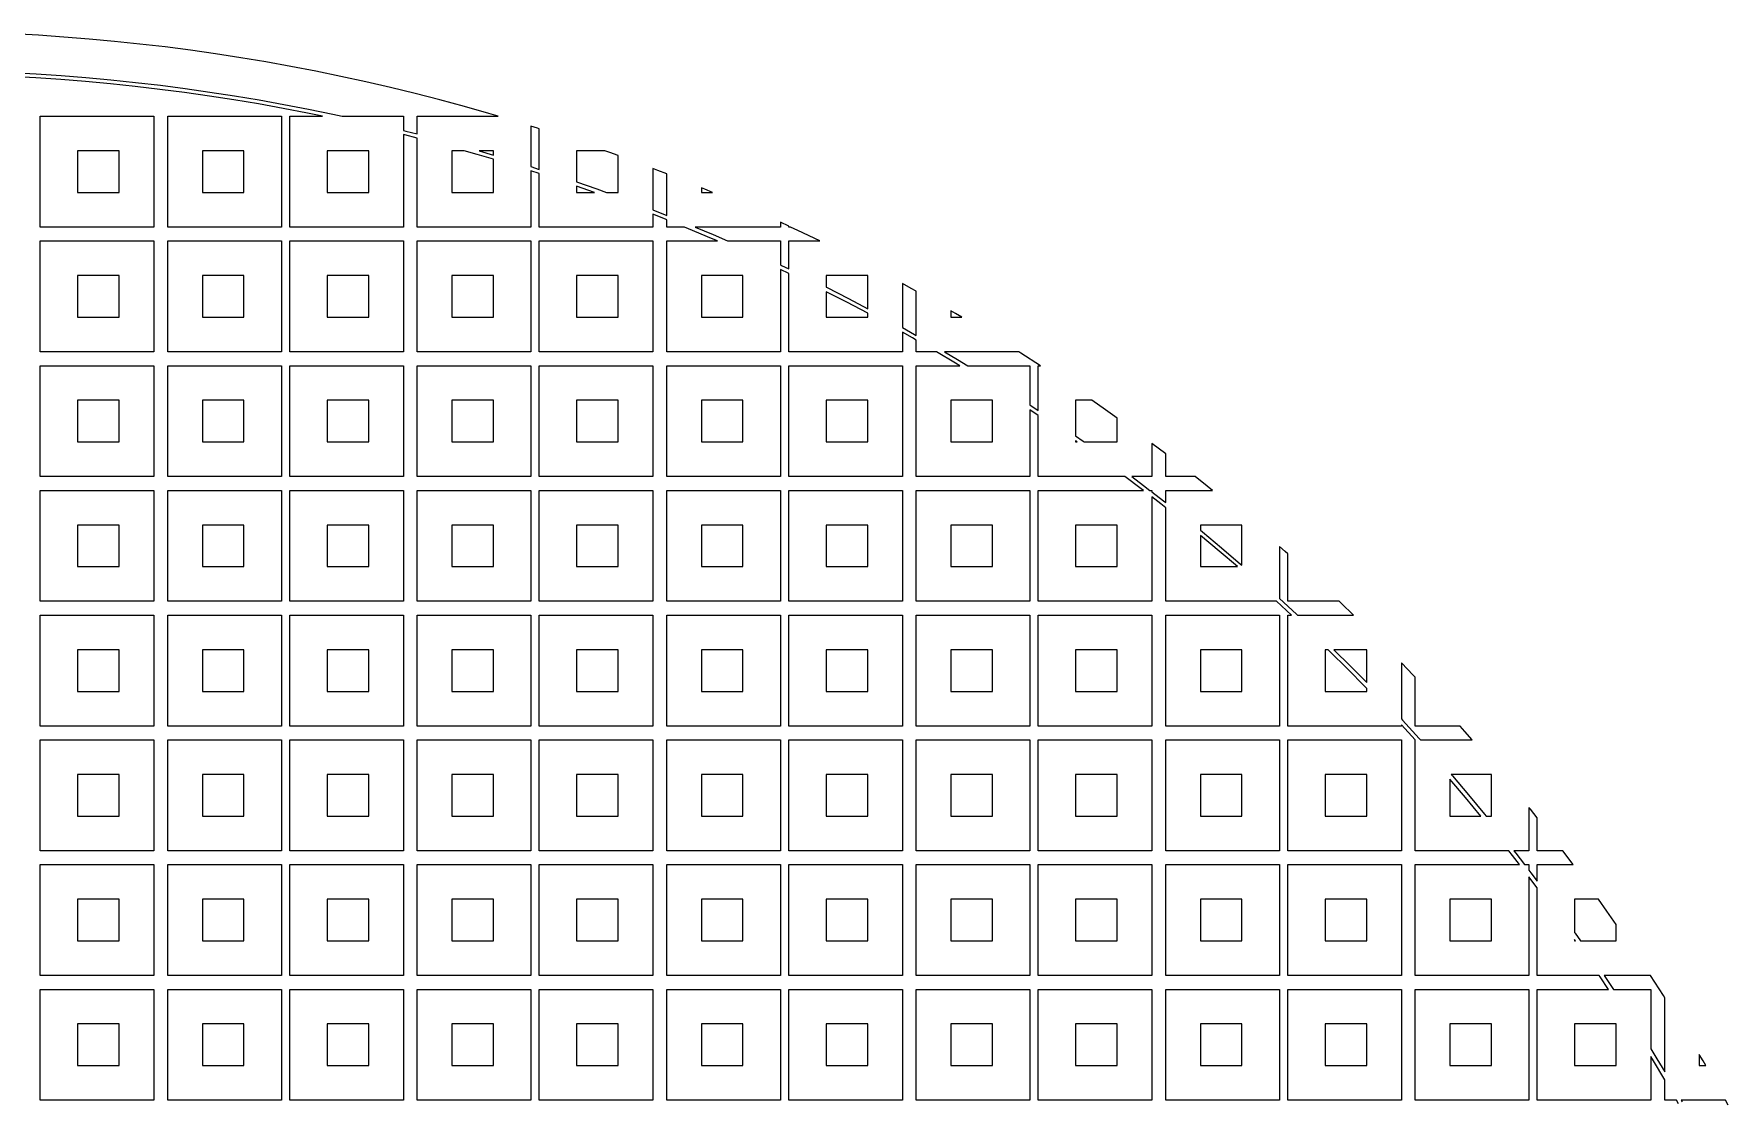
# Model space of a CAD drawing. Extents: x 40 to 187, y -3 to 150.
# Drawn here: x 115 to 177.5, y 110.7 to 150 of the extents above; entities that cross this region are included whole.
import ezdxf

# ---------------------------------------------------------------- set-up
doc = ezdxf.new("R2010")
doc.units = 0

msp = doc.modelspace()

# ---------------------------------------------------------------- linework, layer by layer
for p, q in [((115.132, 149.983), (114.194, 150.035)), ((116.068, 149.92), (115.132, 149.983)), ((117.004, 149.845), (116.068, 149.92)), ((117.939, 149.759), (117.004, 149.845)), ((118.873, 149.661), (117.939, 149.759)), ((119.805, 149.552), (118.873, 149.661)), ((120.736, 149.431), (119.805, 149.552)), ((121.666, 149.299), (120.736, 149.431)), ((122.593, 149.156), (121.666, 149.299)), ((123.519, 149.001), (122.593, 149.156)), ((124.443, 148.835), (123.519, 149.001)), ((125.365, 148.657), (124.443, 148.835)), ((115.035, 148.411), (114.117, 148.462)), ((114.125, 148.612), (115.044, 148.561)), ((115.953, 148.349), (115.035, 148.411)), ((115.044, 148.561), (115.964, 148.499)), ((116.869, 148.276), (115.953, 148.349)), ((115.964, 148.499), (116.882, 148.425)), ((117.785, 148.191), (116.869, 148.276)), ((116.882, 148.425), (117.799, 148.341)), ((118.699, 148.096), (117.785, 148.191)), ((117.799, 148.341), (118.716, 148.245)), ((118.716, 148.245), (119.631, 148.138)), ((119.631, 148.138), (120.544, 148.019)), ((126.285, 148.468), (125.365, 148.657)), ((127.202, 148.268), (126.285, 148.468)), ((128.117, 148.057), (127.202, 148.268)), ((119.612, 147.989), (118.699, 148.096)), ((120.524, 147.871), (119.612, 147.989)), ((121.435, 147.741), (120.524, 147.871)), ((120.544, 148.019), (121.457, 147.89)), ((122.343, 147.601), (121.435, 147.741)), ((121.457, 147.89), (122.367, 147.749)), ((123.25, 147.449), (122.343, 147.601)), ((122.367, 147.749), (123.276, 147.597)), ((123.276, 147.597), (124.183, 147.434)), ((129.029, 147.835), (128.117, 148.057)), ((129.938, 147.601), (129.029, 147.835)), ((130.844, 147.356), (129.938, 147.601)), ((115.196, 142.908), (115.196, 146.999)), ((115.196, 146.999), (119.389, 146.999)), ((119.389, 146.999), (119.389, 142.908)), ((119.9, 142.908), (119.9, 146.999)), ((119.9, 146.999), (124.093, 146.999)), ((124.155, 147.286), (123.25, 147.449)), ((124.093, 146.999), (124.093, 142.908)), ((125.058, 147.113), (124.155, 147.286)), ((124.183, 147.434), (125.087, 147.26)), ((124.399, 142.908), (124.399, 146.999)), ((124.399, 146.999), (125.612, 146.999)), ((125.612, 146.999), (125.058, 147.113)), ((125.087, 147.26), (125.99, 147.074)), ((125.99, 147.074), (126.336, 146.999)), ((126.336, 146.999), (128.592, 146.999)), ((128.592, 146.999), (128.592, 146.474)), ((129.103, 146.999), (132.089, 146.999)), ((129.103, 146.344), (129.103, 146.999)), ((131.748, 147.1), (130.844, 147.356)), ((132.089, 146.999), (131.748, 147.1)), ((128.592, 146.474), (128.683, 146.452)), ((128.646, 146.307), (128.592, 146.32)), ((128.592, 146.32), (128.592, 142.908)), ((129.103, 146.189), (128.646, 146.307)), ((128.683, 146.452), (129.103, 146.344)), ((133.544, 146.555), (133.296, 146.632)), ((133.296, 146.632), (133.296, 145.138)), ((133.603, 146.536), (133.544, 146.555)), ((133.603, 145.038), (133.603, 146.536)), ((118.11, 145.72), (116.576, 145.72)), ((116.576, 145.72), (116.576, 144.187)), ((118.11, 144.187), (118.11, 145.72)), ((122.712, 145.72), (121.178, 145.72)), ((121.178, 145.72), (121.178, 144.187)), ((122.712, 144.187), (122.712, 145.72)), ((127.314, 145.72), (125.78, 145.72)), ((125.78, 145.72), (125.78, 144.187)), ((127.314, 144.187), (127.314, 145.72)), ((129.103, 142.908), (129.103, 146.189)), ((130.839, 145.72), (130.381, 145.72)), ((130.381, 145.72), (130.381, 144.187)), ((131.309, 145.587), (130.839, 145.72)), ((131.915, 145.72), (131.388, 145.72)), ((131.388, 145.72), (131.915, 145.564)), ((131.915, 145.564), (131.915, 145.72)), ((136.027, 145.72), (134.983, 145.72)), ((134.983, 145.72), (134.983, 144.577)), ((136.213, 145.655), (136.027, 145.72)), ((136.517, 145.544), (136.213, 145.655)), ((131.915, 145.408), (131.309, 145.587)), ((131.915, 144.187), (131.915, 145.408)), ((133.296, 145.138), (133.603, 145.038)), ((136.517, 144.187), (136.517, 145.544)), ((137.973, 145.001), (137.795, 145.068)), ((137.795, 145.068), (137.795, 143.54)), ((138.307, 144.87), (137.973, 145.001)), ((133.603, 144.881), (133.296, 144.98)), ((133.296, 144.98), (133.296, 142.908)), ((133.603, 142.908), (133.603, 144.881)), ((134.983, 144.577), (135.733, 144.314)), ((134.983, 144.418), (134.983, 144.187)), ((135.642, 144.187), (134.983, 144.418)), ((138.307, 143.339), (138.307, 144.87)), ((116.576, 144.187), (118.11, 144.187)), ((121.178, 144.187), (122.712, 144.187)), ((125.78, 144.187), (127.314, 144.187)), ((130.381, 144.187), (131.915, 144.187)), ((134.983, 144.187), (135.642, 144.187)), ((135.733, 144.314), (136.081, 144.187)), ((136.081, 144.187), (136.517, 144.187)), ((139.716, 144.304), (139.585, 144.357)), ((139.585, 144.357), (139.585, 144.187)), ((139.585, 144.187), (139.995, 144.187)), ((139.995, 144.187), (139.716, 144.304)), ((137.795, 143.54), (138.307, 143.339)), ((138.262, 143.196), (137.795, 143.379)), ((137.795, 143.379), (137.795, 142.908)), ((138.307, 143.177), (138.262, 143.196)), ((138.307, 142.908), (138.307, 143.177)), ((119.389, 142.908), (115.196, 142.908)), ((124.093, 142.908), (119.9, 142.908)), ((128.592, 142.908), (124.399, 142.908)), ((133.296, 142.908), (129.103, 142.908)), ((137.795, 142.908), (133.603, 142.908)), ((138.967, 142.908), (138.307, 142.908)), ((139.113, 142.849), (138.967, 142.908)), ((139.961, 142.492), (139.113, 142.849)), ((142.499, 142.908), (139.358, 142.908)), ((139.358, 142.908), (140.02, 142.63)), ((140.02, 142.63), (140.553, 142.397)), ((142.806, 142.942), (142.499, 143.085)), ((142.499, 143.085), (142.499, 142.908)), ((142.806, 142.908), (142.806, 142.942)), ((142.878, 142.908), (142.806, 142.908)), ((143.149, 142.782), (142.878, 142.908)), ((143.951, 142.397), (143.149, 142.782)), ((115.196, 138.307), (115.196, 142.397)), ((115.196, 142.397), (119.389, 142.397)), ((119.389, 142.397), (119.389, 138.307)), ((119.9, 138.307), (119.9, 142.397)), ((119.9, 142.397), (124.093, 142.397)), ((124.093, 142.397), (124.093, 138.307)), ((124.399, 138.307), (124.399, 142.397)), ((124.399, 142.397), (128.592, 142.397)), ((128.592, 142.397), (128.592, 138.307)), ((129.103, 138.307), (129.103, 142.397)), ((129.103, 142.397), (133.296, 142.397)), ((133.296, 142.397), (133.296, 138.307)), ((133.603, 138.307), (133.603, 142.397)), ((133.603, 142.397), (137.795, 142.397)), ((137.795, 142.397), (137.795, 138.307)), ((138.307, 138.307), (138.307, 142.397)), ((138.307, 142.397), (140.178, 142.397)), ((140.178, 142.397), (139.961, 142.492)), ((140.553, 142.397), (142.499, 142.397)), ((142.499, 142.397), (142.499, 141.513)), ((142.806, 142.397), (143.951, 142.397)), ((142.806, 141.366), (142.806, 142.397)), ((142.499, 141.513), (142.539, 141.494)), ((142.806, 141.2), (142.499, 141.347)), ((142.499, 141.347), (142.499, 138.307)), ((142.539, 141.494), (142.806, 141.366)), ((118.11, 141.119), (116.576, 141.119)), ((116.576, 141.119), (116.576, 139.585)), ((118.11, 139.585), (118.11, 141.119)), ((122.712, 141.119), (121.178, 141.119)), ((121.178, 141.119), (121.178, 139.585)), ((122.712, 139.585), (122.712, 141.119)), ((127.314, 141.119), (125.78, 141.119)), ((125.78, 141.119), (125.78, 139.585)), ((127.314, 139.585), (127.314, 141.119)), ((131.915, 141.119), (130.381, 141.119)), ((130.381, 141.119), (130.381, 139.585)), ((131.915, 139.585), (131.915, 141.119)), ((136.517, 141.119), (134.983, 141.119)), ((134.983, 141.119), (134.983, 139.585)), ((136.517, 139.585), (136.517, 141.119)), ((141.119, 141.119), (139.585, 141.119)), ((139.585, 141.119), (139.585, 139.585)), ((141.119, 139.585), (141.119, 141.119)), ((142.806, 138.307), (142.806, 141.2)), ((145.72, 141.119), (144.187, 141.119)), ((144.187, 141.119), (144.187, 140.69)), ((144.187, 140.69), (144.195, 140.686)), ((144.195, 140.686), (145.016, 140.267)), ((145.72, 139.896), (145.72, 141.119)), ((147.328, 140.647), (146.999, 140.825)), ((146.999, 140.825), (146.999, 139.198)), ((147.51, 140.545), (147.328, 140.647)), ((144.947, 140.134), (144.187, 140.522)), ((144.187, 140.522), (144.187, 139.585)), ((145.72, 139.726), (144.947, 140.134)), ((145.016, 140.267), (145.72, 139.896)), ((147.51, 138.912), (147.51, 140.545)), ((116.576, 139.585), (118.11, 139.585)), ((121.178, 139.585), (122.712, 139.585)), ((125.78, 139.585), (127.314, 139.585)), ((130.381, 139.585), (131.915, 139.585)), ((134.983, 139.585), (136.517, 139.585)), ((139.585, 139.585), (141.119, 139.585)), ((144.187, 139.585), (145.72, 139.585)), ((145.72, 139.585), (145.72, 139.726)), ((148.961, 139.721), (148.788, 139.821)), ((148.788, 139.821), (148.788, 139.585)), ((148.788, 139.585), (149.192, 139.585)), ((149.192, 139.585), (148.961, 139.721)), ((146.999, 139.198), (147.445, 138.949)), ((147.371, 138.818), (146.999, 139.026)), ((146.999, 139.026), (146.999, 138.307)), ((147.51, 138.739), (147.371, 138.818)), ((147.445, 138.949), (147.51, 138.912)), ((119.389, 138.307), (115.196, 138.307)), ((124.093, 138.307), (119.9, 138.307)), ((128.592, 138.307), (124.399, 138.307)), ((133.296, 138.307), (129.103, 138.307)), ((137.795, 138.307), (133.603, 138.307)), ((142.499, 138.307), (138.307, 138.307)), ((146.999, 138.307), (142.806, 138.307)), ((147.51, 138.307), (147.51, 138.739)), ((148.259, 138.307), (147.51, 138.307)), ((148.96, 137.893), (148.259, 138.307)), ((151.291, 138.307), (148.554, 138.307)), ((148.554, 138.307), (149.037, 138.021)), ((151.368, 138.258), (151.291, 138.307)), ((152.09, 137.795), (151.368, 138.258)), ((115.196, 133.705), (115.196, 137.795)), ((115.196, 137.795), (119.389, 137.795)), ((119.389, 137.795), (119.389, 133.705)), ((119.9, 133.705), (119.9, 137.795)), ((119.9, 137.795), (124.093, 137.795)), ((124.093, 137.795), (124.093, 133.705)), ((124.399, 133.705), (124.399, 137.795)), ((124.399, 137.795), (128.592, 137.795)), ((128.592, 137.795), (128.592, 133.705)), ((129.103, 133.705), (129.103, 137.795)), ((129.103, 137.795), (133.296, 137.795)), ((133.296, 137.795), (133.296, 133.705)), ((133.603, 133.705), (133.603, 137.795)), ((133.603, 137.795), (137.795, 137.795)), ((137.795, 137.795), (137.795, 133.705)), ((138.307, 133.705), (138.307, 137.795)), ((138.307, 137.795), (142.499, 137.795)), ((142.499, 137.795), (142.499, 133.705)), ((142.806, 133.705), (142.806, 137.795)), ((142.806, 137.795), (146.999, 137.795)), ((146.999, 137.795), (146.999, 133.705)), ((147.51, 133.705), (147.51, 137.795)), ((147.51, 137.795), (149.12, 137.795)), ((149.12, 137.795), (148.96, 137.893)), ((149.037, 138.021), (149.409, 137.795)), ((149.409, 137.795), (151.703, 137.795)), ((151.703, 137.795), (151.703, 136.345)), ((152.009, 137.795), (152.09, 137.795)), ((152.009, 136.143), (152.009, 137.795)), ((118.11, 136.517), (116.576, 136.517)), ((116.576, 136.517), (116.576, 134.983)), ((118.11, 134.983), (118.11, 136.517)), ((122.712, 136.517), (121.178, 136.517)), ((121.178, 136.517), (121.178, 134.983)), ((122.712, 134.983), (122.712, 136.517)), ((127.314, 136.517), (125.78, 136.517)), ((125.78, 136.517), (125.78, 134.983)), ((127.314, 134.983), (127.314, 136.517)), ((131.915, 136.517), (130.381, 136.517)), ((130.381, 136.517), (130.381, 134.983)), ((131.915, 134.983), (131.915, 136.517)), ((136.517, 136.517), (134.983, 136.517)), ((134.983, 136.517), (134.983, 134.983)), ((136.517, 134.983), (136.517, 136.517)), ((141.119, 136.517), (139.585, 136.517)), ((139.585, 136.517), (139.585, 134.983)), ((141.119, 134.983), (141.119, 136.517)), ((145.72, 136.517), (144.187, 136.517)), ((144.187, 136.517), (144.187, 134.983)), ((145.72, 134.983), (145.72, 136.517)), ((150.322, 136.517), (148.788, 136.517)), ((148.788, 136.517), (148.788, 134.983)), ((150.322, 134.983), (150.322, 136.517)), ((151.703, 136.345), (152.009, 136.143)), ((153.994, 136.517), (153.39, 136.517)), ((153.39, 136.517), (153.39, 135.202)), ((154.49, 136.172), (153.994, 136.517)), ((152.009, 135.963), (151.703, 136.165)), ((151.703, 136.165), (151.703, 133.705)), ((152.009, 133.705), (152.009, 135.963)), ((154.924, 135.863), (154.49, 136.172)), ((154.924, 134.983), (154.924, 135.863)), ((153.39, 135.202), (153.67, 135.007)), ((153.39, 135.019), (153.39, 134.983)), ((153.442, 134.983), (153.39, 135.019)), ((153.67, 135.007), (153.703, 134.983)), ((116.576, 134.983), (118.11, 134.983)), ((121.178, 134.983), (122.712, 134.983)), ((125.78, 134.983), (127.314, 134.983)), ((130.381, 134.983), (131.915, 134.983)), ((134.983, 134.983), (136.517, 134.983)), ((139.585, 134.983), (141.119, 134.983)), ((144.187, 134.983), (145.72, 134.983)), ((148.788, 134.983), (150.322, 134.983)), ((153.39, 134.983), (153.442, 134.983)), ((153.703, 134.983), (154.924, 134.983)), ((156.713, 134.545), (156.202, 134.93)), ((156.202, 134.93), (156.202, 133.705)), ((156.713, 133.705), (156.713, 134.545)), ((119.389, 133.705), (115.196, 133.705)), ((115.196, 129.103), (115.196, 133.194)), ((115.196, 133.194), (119.389, 133.194)), ((119.389, 133.194), (119.389, 129.103)), ((124.093, 133.705), (119.9, 133.705)), ((119.9, 129.103), (119.9, 133.194)), ((119.9, 133.194), (124.093, 133.194)), ((124.093, 133.194), (124.093, 129.103)), ((128.592, 133.705), (124.399, 133.705)), ((124.399, 129.103), (124.399, 133.194)), ((124.399, 133.194), (128.592, 133.194)), ((128.592, 133.194), (128.592, 129.103)), ((133.296, 133.705), (129.103, 133.705)), ((129.103, 129.103), (129.103, 133.194)), ((129.103, 133.194), (133.296, 133.194)), ((133.296, 133.194), (133.296, 129.103)), ((137.795, 133.705), (133.603, 133.705)), ((133.603, 129.103), (133.603, 133.194)), ((133.603, 133.194), (137.795, 133.194)), ((137.795, 133.194), (137.795, 129.103)), ((142.499, 133.705), (138.307, 133.705)), ((138.307, 129.103), (138.307, 133.194)), ((138.307, 133.194), (142.499, 133.194)), ((142.499, 133.194), (142.499, 129.103)), ((146.999, 133.705), (142.806, 133.705)), ((142.806, 129.103), (142.806, 133.194)), ((142.806, 133.194), (146.999, 133.194)), ((146.999, 133.194), (146.999, 129.103)), ((151.703, 133.705), (147.51, 133.705)), ((147.51, 129.103), (147.51, 133.194)), ((147.51, 133.194), (151.703, 133.194)), ((151.703, 133.194), (151.703, 129.103)), ((155.21, 133.705), (152.009, 133.705)), ((152.009, 129.103), (152.009, 133.194)), ((152.009, 133.194), (155.889, 133.194)), ((155.809, 133.255), (155.21, 133.705)), ((156.202, 133.705), (155.46, 133.705)), ((155.46, 133.705), (155.9, 133.375)), ((155.889, 133.194), (155.809, 133.255)), ((155.9, 133.375), (156.134, 133.194)), ((156.134, 133.194), (156.202, 133.194)), ((156.202, 133.194), (156.202, 133.141)), ((156.202, 133.141), (156.629, 132.812)), ((157.798, 133.705), (156.713, 133.705)), ((156.713, 133.194), (158.44, 133.194)), ((156.713, 132.746), (156.713, 133.194)), ((158.243, 133.354), (157.798, 133.705)), ((158.44, 133.194), (158.243, 133.354)), ((156.537, 132.694), (156.202, 132.952)), ((156.202, 132.952), (156.202, 129.103)), ((156.713, 132.555), (156.537, 132.694)), ((156.629, 132.812), (156.713, 132.746)), ((156.713, 129.103), (156.713, 132.555)), ((118.11, 131.915), (116.576, 131.915)), ((116.576, 131.915), (116.576, 130.381)), ((118.11, 130.381), (118.11, 131.915)), ((122.712, 131.915), (121.178, 131.915)), ((121.178, 131.915), (121.178, 130.381)), ((122.712, 130.381), (122.712, 131.915)), ((127.314, 131.915), (125.78, 131.915)), ((125.78, 131.915), (125.78, 130.381)), ((127.314, 130.381), (127.314, 131.915)), ((131.915, 131.915), (130.381, 131.915)), ((130.381, 131.915), (130.381, 130.381)), ((131.915, 130.381), (131.915, 131.915)), ((136.517, 131.915), (134.983, 131.915)), ((134.983, 131.915), (134.983, 130.381)), ((136.517, 130.381), (136.517, 131.915)), ((141.119, 131.915), (139.585, 131.915)), ((139.585, 131.915), (139.585, 130.381)), ((141.119, 130.381), (141.119, 131.915)), ((145.72, 131.915), (144.187, 131.915)), ((144.187, 131.915), (144.187, 130.381)), ((145.72, 130.381), (145.72, 131.915)), ((150.322, 131.915), (148.788, 131.915)), ((148.788, 131.915), (148.788, 130.381)), ((150.322, 130.381), (150.322, 131.915)), ((154.924, 131.915), (153.39, 131.915)), ((153.39, 131.915), (153.39, 130.381)), ((154.924, 130.381), (154.924, 131.915)), ((159.526, 131.915), (157.992, 131.915)), ((157.992, 131.915), (157.992, 131.723)), ((159.526, 130.433), (159.526, 131.915)), ((157.992, 131.723), (158.068, 131.661)), ((158.68, 130.957), (157.992, 131.529)), ((157.992, 131.529), (157.992, 130.381)), ((158.068, 131.661), (158.776, 131.072)), ((159.356, 130.381), (158.68, 130.957)), ((158.776, 131.072), (159.478, 130.475)), ((161.116, 130.936), (160.906, 131.119)), ((160.906, 131.119), (160.906, 129.21)), ((161.213, 130.849), (161.116, 130.936)), ((161.213, 129.103), (161.213, 130.849)), ((116.576, 130.381), (118.11, 130.381)), ((121.178, 130.381), (122.712, 130.381)), ((125.78, 130.381), (127.314, 130.381)), ((130.381, 130.381), (131.915, 130.381)), ((134.983, 130.381), (136.517, 130.381)), ((139.585, 130.381), (141.119, 130.381)), ((144.187, 130.381), (145.72, 130.381)), ((148.788, 130.381), (150.322, 130.381)), ((153.39, 130.381), (154.924, 130.381)), ((157.992, 130.381), (159.356, 130.381)), ((159.478, 130.475), (159.526, 130.433)), ((119.389, 129.103), (115.196, 129.103)), ((124.093, 129.103), (119.9, 129.103)), ((128.592, 129.103), (124.399, 129.103)), ((133.296, 129.103), (129.103, 129.103)), ((137.795, 129.103), (133.603, 129.103)), ((142.499, 129.103), (138.307, 129.103)), ((146.999, 129.103), (142.806, 129.103)), ((151.703, 129.103), (147.51, 129.103)), ((156.202, 129.103), (152.009, 129.103)), ((160.801, 129.103), (156.713, 129.103)), ((161.358, 128.592), (160.801, 129.103)), ((160.906, 129.21), (161.537, 128.631)), ((163.115, 129.103), (161.213, 129.103)), ((163.191, 129.032), (163.115, 129.103)), ((163.647, 128.592), (163.191, 129.032)), ((115.196, 124.502), (115.196, 128.592)), ((115.196, 128.592), (119.389, 128.592)), ((119.389, 128.592), (119.389, 124.502)), ((119.9, 124.502), (119.9, 128.592)), ((119.9, 128.592), (124.093, 128.592)), ((124.093, 128.592), (124.093, 124.502)), ((124.399, 124.502), (124.399, 128.592)), ((124.399, 128.592), (128.592, 128.592)), ((128.592, 128.592), (128.592, 124.502)), ((129.103, 124.502), (129.103, 128.592)), ((129.103, 128.592), (133.296, 128.592)), ((133.296, 128.592), (133.296, 124.502)), ((133.603, 124.502), (133.603, 128.592)), ((133.603, 128.592), (137.795, 128.592)), ((137.795, 128.592), (137.795, 124.502)), ((138.307, 124.502), (138.307, 128.592)), ((138.307, 128.592), (142.499, 128.592)), ((142.499, 128.592), (142.499, 124.502)), ((142.806, 124.502), (142.806, 128.592)), ((142.806, 128.592), (146.999, 128.592)), ((146.999, 128.592), (146.999, 124.502)), ((147.51, 124.502), (147.51, 128.592)), ((147.51, 128.592), (151.703, 128.592)), ((151.703, 128.592), (151.703, 124.502)), ((152.009, 124.502), (152.009, 128.592)), ((152.009, 128.592), (156.202, 128.592)), ((156.202, 128.592), (156.202, 124.502)), ((156.713, 124.502), (156.713, 128.592)), ((156.713, 128.592), (160.906, 128.592)), ((160.906, 128.592), (160.906, 124.502)), ((161.213, 124.502), (161.213, 128.592)), ((161.213, 128.592), (161.358, 128.592)), ((161.537, 128.631), (161.579, 128.592)), ((161.579, 128.592), (163.647, 128.592)), ((118.11, 127.314), (116.576, 127.314)), ((116.576, 127.314), (116.576, 125.78)), ((118.11, 125.78), (118.11, 127.314)), ((122.712, 127.314), (121.178, 127.314)), ((121.178, 127.314), (121.178, 125.78)), ((122.712, 125.78), (122.712, 127.314)), ((127.314, 127.314), (125.78, 127.314)), ((125.78, 127.314), (125.78, 125.78)), ((127.314, 125.78), (127.314, 127.314)), ((131.915, 127.314), (130.381, 127.314)), ((130.381, 127.314), (130.381, 125.78)), ((131.915, 125.78), (131.915, 127.314)), ((136.517, 127.314), (134.983, 127.314)), ((134.983, 127.314), (134.983, 125.78)), ((136.517, 125.78), (136.517, 127.314)), ((141.119, 127.314), (139.585, 127.314)), ((139.585, 127.314), (139.585, 125.78)), ((141.119, 125.78), (141.119, 127.314)), ((145.72, 127.314), (144.187, 127.314)), ((144.187, 127.314), (144.187, 125.78)), ((145.72, 125.78), (145.72, 127.314)), ((150.322, 127.314), (148.788, 127.314)), ((148.788, 127.314), (148.788, 125.78)), ((150.322, 125.78), (150.322, 127.314)), ((154.924, 127.314), (153.39, 127.314)), ((153.39, 127.314), (153.39, 125.78)), ((154.924, 125.78), (154.924, 127.314)), ((159.526, 127.314), (157.992, 127.314)), ((157.992, 127.314), (157.992, 125.78)), ((159.526, 125.78), (159.526, 127.314)), ((162.704, 127.314), (162.593, 127.314)), ((162.593, 127.314), (162.593, 125.78)), ((162.767, 127.253), (162.704, 127.314)), ((163.421, 126.607), (162.767, 127.253)), ((164.127, 127.314), (162.919, 127.314)), ((162.919, 127.314), (163.527, 126.713)), ((164.127, 126.105), (164.127, 127.314)), ((164.067, 125.953), (163.421, 126.607)), ((163.527, 126.713), (164.127, 126.105)), ((165.846, 126.377), (165.406, 126.834)), ((165.406, 126.834), (165.406, 124.765)), ((165.917, 126.301), (165.846, 126.377)), ((165.917, 124.502), (165.917, 126.301)), ((116.576, 125.78), (118.11, 125.78)), ((121.178, 125.78), (122.712, 125.78)), ((125.78, 125.78), (127.314, 125.78)), ((130.381, 125.78), (131.915, 125.78)), ((134.983, 125.78), (136.517, 125.78)), ((139.585, 125.78), (141.119, 125.78)), ((144.187, 125.78), (145.72, 125.78)), ((148.788, 125.78), (150.322, 125.78)), ((153.39, 125.78), (154.924, 125.78)), ((157.992, 125.78), (159.526, 125.78)), ((162.593, 125.78), (164.127, 125.78)), ((164.127, 125.89), (164.067, 125.953)), ((164.127, 125.78), (164.127, 125.89)), ((119.389, 124.502), (115.196, 124.502)), ((124.093, 124.502), (119.9, 124.502)), ((128.592, 124.502), (124.399, 124.502)), ((133.296, 124.502), (129.103, 124.502)), ((137.795, 124.502), (133.603, 124.502)), ((142.499, 124.502), (138.307, 124.502)), ((146.999, 124.502), (142.806, 124.502)), ((151.703, 124.502), (147.51, 124.502)), ((156.202, 124.502), (152.009, 124.502)), ((160.906, 124.502), (156.713, 124.502)), ((165.406, 124.502), (161.213, 124.502)), ((165.406, 124.765), (165.445, 124.723)), ((165.917, 123.987), (165.406, 124.544)), ((165.406, 124.544), (165.406, 124.502)), ((165.445, 124.723), (166.068, 124.044)), ((167.571, 124.502), (165.917, 124.502)), ((167.75, 124.302), (167.571, 124.502)), ((115.196, 119.9), (115.196, 123.99)), ((115.196, 123.99), (119.389, 123.99)), ((119.389, 123.99), (119.389, 119.9)), ((119.9, 119.9), (119.9, 123.99)), ((119.9, 123.99), (124.093, 123.99)), ((124.093, 123.99), (124.093, 119.9)), ((124.399, 119.9), (124.399, 123.99)), ((124.399, 123.99), (128.592, 123.99)), ((128.592, 123.99), (128.592, 119.9)), ((129.103, 119.9), (129.103, 123.99)), ((129.103, 123.99), (133.296, 123.99)), ((133.296, 123.99), (133.296, 119.9)), ((133.603, 119.9), (133.603, 123.99)), ((133.603, 123.99), (137.795, 123.99)), ((137.795, 123.99), (137.795, 119.9)), ((138.307, 119.9), (138.307, 123.99)), ((138.307, 123.99), (142.499, 123.99)), ((142.499, 123.99), (142.499, 119.9)), ((142.806, 119.9), (142.806, 123.99)), ((142.806, 123.99), (146.999, 123.99)), ((146.999, 123.99), (146.999, 119.9)), ((147.51, 119.9), (147.51, 123.99)), ((147.51, 123.99), (151.703, 123.99)), ((151.703, 123.99), (151.703, 119.9)), ((152.009, 119.9), (152.009, 123.99)), ((152.009, 123.99), (156.202, 123.99)), ((156.202, 123.99), (156.202, 119.9)), ((156.713, 119.9), (156.713, 123.99)), ((156.713, 123.99), (160.906, 123.99)), ((160.906, 123.99), (160.906, 119.9)), ((161.213, 119.9), (161.213, 123.99)), ((161.213, 123.99), (165.406, 123.99)), ((165.406, 123.99), (165.406, 119.9)), ((165.917, 119.9), (165.917, 123.987)), ((166.068, 124.044), (166.116, 123.99)), ((166.116, 123.99), (168.022, 123.99)), ((168.022, 123.99), (167.75, 124.302)), ((118.11, 122.712), (116.576, 122.712)), ((116.576, 122.712), (116.576, 121.178)), ((118.11, 121.178), (118.11, 122.712)), ((122.712, 122.712), (121.178, 122.712)), ((121.178, 122.712), (121.178, 121.178)), ((122.712, 121.178), (122.712, 122.712)), ((127.314, 122.712), (125.78, 122.712)), ((125.78, 122.712), (125.78, 121.178)), ((127.314, 121.178), (127.314, 122.712)), ((131.915, 122.712), (130.381, 122.712)), ((130.381, 122.712), (130.381, 121.178)), ((131.915, 121.178), (131.915, 122.712)), ((136.517, 122.712), (134.983, 122.712)), ((134.983, 122.712), (134.983, 121.178)), ((136.517, 121.178), (136.517, 122.712)), ((141.119, 122.712), (139.585, 122.712)), ((139.585, 122.712), (139.585, 121.178)), ((141.119, 121.178), (141.119, 122.712)), ((145.72, 122.712), (144.187, 122.712)), ((144.187, 122.712), (144.187, 121.178)), ((145.72, 121.178), (145.72, 122.712)), ((150.322, 122.712), (148.788, 122.712)), ((148.788, 122.712), (148.788, 121.178)), ((150.322, 121.178), (150.322, 122.712)), ((154.924, 122.712), (153.39, 122.712)), ((153.39, 122.712), (153.39, 121.178)), ((154.924, 121.178), (154.924, 122.712)), ((159.526, 122.712), (157.992, 122.712)), ((157.992, 122.712), (157.992, 121.178)), ((159.526, 121.178), (159.526, 122.712)), ((164.127, 122.712), (162.593, 122.712)), ((162.593, 122.712), (162.593, 121.178)), ((164.127, 121.178), (164.127, 122.712)), ((167.771, 121.866), (167.195, 122.542)), ((167.195, 122.542), (167.195, 121.178)), ((168.729, 122.712), (167.246, 122.712)), ((167.246, 122.712), (167.288, 122.664)), ((167.288, 122.664), (167.886, 121.963)), ((168.729, 121.178), (168.729, 122.712)), ((167.886, 121.963), (168.475, 121.254)), ((168.343, 121.178), (167.771, 121.866)), ((168.475, 121.254), (168.536, 121.178)), ((170.167, 121.429), (170.11, 121.5)), ((170.11, 121.5), (170.11, 119.9)), ((170.416, 121.114), (170.167, 121.429)), ((116.576, 121.178), (118.11, 121.178)), ((121.178, 121.178), (122.712, 121.178)), ((125.78, 121.178), (127.314, 121.178)), ((130.381, 121.178), (131.915, 121.178)), ((134.983, 121.178), (136.517, 121.178)), ((139.585, 121.178), (141.119, 121.178)), ((144.187, 121.178), (145.72, 121.178)), ((148.788, 121.178), (150.322, 121.178)), ((153.39, 121.178), (154.924, 121.178)), ((157.992, 121.178), (159.526, 121.178)), ((162.593, 121.178), (164.127, 121.178)), ((167.195, 121.178), (168.343, 121.178)), ((168.536, 121.178), (168.729, 121.178)), ((170.416, 119.9), (170.416, 121.114)), ((119.389, 119.9), (115.196, 119.9)), ((115.196, 115.298), (115.196, 119.389)), ((115.196, 119.389), (119.389, 119.389)), ((119.389, 119.389), (119.389, 115.298)), ((124.093, 119.9), (119.9, 119.9)), ((119.9, 115.298), (119.9, 119.389)), ((119.9, 119.389), (124.093, 119.389)), ((124.093, 119.389), (124.093, 115.298)), ((128.592, 119.9), (124.399, 119.9)), ((124.399, 115.298), (124.399, 119.389)), ((124.399, 119.389), (128.592, 119.389)), ((128.592, 119.389), (128.592, 115.298)), ((133.296, 119.9), (129.103, 119.9)), ((129.103, 115.298), (129.103, 119.389)), ((129.103, 119.389), (133.296, 119.389)), ((133.296, 119.389), (133.296, 115.298)), ((137.795, 119.9), (133.603, 119.9)), ((133.603, 115.298), (133.603, 119.389)), ((133.603, 119.389), (137.795, 119.389)), ((137.795, 119.389), (137.795, 115.298)), ((142.499, 119.9), (138.307, 119.9)), ((138.307, 115.298), (138.307, 119.389)), ((138.307, 119.389), (142.499, 119.389)), ((142.499, 119.389), (142.499, 115.298)), ((146.999, 119.9), (142.806, 119.9)), ((142.806, 115.298), (142.806, 119.389)), ((142.806, 119.389), (146.999, 119.389)), ((146.999, 119.389), (146.999, 115.298)), ((151.703, 119.9), (147.51, 119.9)), ((147.51, 115.298), (147.51, 119.389)), ((147.51, 119.389), (151.703, 119.389)), ((151.703, 119.389), (151.703, 115.298)), ((156.202, 119.9), (152.009, 119.9)), ((152.009, 115.298), (152.009, 119.389)), ((152.009, 119.389), (156.202, 119.389)), ((156.202, 119.389), (156.202, 115.298)), ((160.906, 119.9), (156.713, 119.9)), ((156.713, 115.298), (156.713, 119.389)), ((156.713, 119.389), (160.906, 119.389)), ((160.906, 119.389), (160.906, 115.298)), ((165.406, 119.9), (161.213, 119.9)), ((161.213, 115.298), (161.213, 119.389)), ((161.213, 119.389), (165.406, 119.389)), ((165.406, 119.389), (165.406, 115.298)), ((169.368, 119.9), (165.917, 119.9)), ((165.917, 115.298), (165.917, 119.389)), ((165.917, 119.389), (169.766, 119.389)), ((169.508, 119.723), (169.368, 119.9)), ((169.766, 119.389), (169.508, 119.723)), ((170.11, 119.9), (169.559, 119.9)), ((169.559, 119.9), (169.626, 119.816)), ((169.626, 119.816), (169.955, 119.389)), ((169.955, 119.389), (170.11, 119.389)), ((170.11, 119.389), (170.11, 119.188)), ((171.359, 119.9), (170.416, 119.9)), ((170.416, 119.389), (171.743, 119.389)), ((170.416, 118.782), (170.416, 119.389)), ((171.743, 119.389), (171.359, 119.9)), ((170.11, 119.188), (170.188, 119.086)), ((170.416, 118.533), (170.11, 118.941)), ((170.11, 118.941), (170.11, 115.298)), ((170.188, 119.086), (170.416, 118.782)), ((170.416, 115.298), (170.416, 118.533)), ((118.11, 118.11), (116.576, 118.11)), ((116.576, 118.11), (116.576, 116.576)), ((118.11, 116.576), (118.11, 118.11)), ((122.712, 118.11), (121.178, 118.11)), ((121.178, 118.11), (121.178, 116.576)), ((122.712, 116.576), (122.712, 118.11)), ((127.314, 118.11), (125.78, 118.11)), ((125.78, 118.11), (125.78, 116.576)), ((127.314, 116.576), (127.314, 118.11)), ((131.915, 118.11), (130.381, 118.11)), ((130.381, 118.11), (130.381, 116.576)), ((131.915, 116.576), (131.915, 118.11)), ((136.517, 118.11), (134.983, 118.11)), ((134.983, 118.11), (134.983, 116.576)), ((136.517, 116.576), (136.517, 118.11)), ((141.119, 118.11), (139.585, 118.11)), ((139.585, 118.11), (139.585, 116.576)), ((141.119, 116.576), (141.119, 118.11)), ((145.72, 118.11), (144.187, 118.11)), ((144.187, 118.11), (144.187, 116.576)), ((145.72, 116.576), (145.72, 118.11)), ((150.322, 118.11), (148.788, 118.11)), ((148.788, 118.11), (148.788, 116.576)), ((150.322, 116.576), (150.322, 118.11)), ((154.924, 118.11), (153.39, 118.11)), ((153.39, 118.11), (153.39, 116.576)), ((154.924, 116.576), (154.924, 118.11)), ((159.526, 118.11), (157.992, 118.11)), ((157.992, 118.11), (157.992, 116.576)), ((159.526, 116.576), (159.526, 118.11)), ((164.127, 118.11), (162.593, 118.11)), ((162.593, 118.11), (162.593, 116.576)), ((164.127, 116.576), (164.127, 118.11)), ((168.729, 118.11), (167.195, 118.11)), ((167.195, 118.11), (167.195, 116.576)), ((168.729, 116.576), (168.729, 118.11)), ((172.677, 118.11), (171.797, 118.11)), ((171.797, 118.11), (171.797, 116.89)), ((172.986, 117.677), (172.677, 118.11)), ((173.331, 117.181), (172.986, 117.677)), ((171.797, 116.89), (171.821, 116.856)), ((173.331, 116.576), (173.331, 117.181)), ((116.576, 116.576), (118.11, 116.576)), ((121.178, 116.576), (122.712, 116.576)), ((125.78, 116.576), (127.314, 116.576)), ((130.381, 116.576), (131.915, 116.576)), ((134.983, 116.576), (136.517, 116.576)), ((139.585, 116.576), (141.119, 116.576)), ((144.187, 116.576), (145.72, 116.576)), ((148.788, 116.576), (150.322, 116.576)), ((153.39, 116.576), (154.924, 116.576)), ((157.992, 116.576), (159.526, 116.576)), ((162.593, 116.576), (164.127, 116.576)), ((167.195, 116.576), (168.729, 116.576)), ((171.797, 116.628), (171.797, 116.576)), ((171.833, 116.576), (171.797, 116.628)), ((171.797, 116.576), (171.833, 116.576)), ((171.821, 116.856), (172.015, 116.576)), ((172.015, 116.576), (173.331, 116.576)), ((119.389, 115.298), (115.196, 115.298)), ((124.093, 115.298), (119.9, 115.298)), ((128.592, 115.298), (124.399, 115.298)), ((133.296, 115.298), (129.103, 115.298)), ((137.795, 115.298), (133.603, 115.298)), ((142.499, 115.298), (138.307, 115.298)), ((146.999, 115.298), (142.806, 115.298)), ((151.703, 115.298), (147.51, 115.298)), ((156.202, 115.298), (152.009, 115.298)), ((160.906, 115.298), (156.713, 115.298)), ((165.406, 115.298), (161.213, 115.298)), ((170.11, 115.298), (165.917, 115.298)), ((172.708, 115.298), (170.416, 115.298)), ((172.739, 115.253), (172.708, 115.298)), ((173.046, 114.787), (172.739, 115.253)), ((174.595, 115.298), (172.889, 115.298)), ((172.889, 115.298), (173.226, 114.787)), ((175.072, 114.555), (174.595, 115.298)), ((115.196, 110.696), (115.196, 114.787)), ((115.196, 114.787), (119.389, 114.787)), ((119.389, 114.787), (119.389, 110.696)), ((119.9, 110.696), (119.9, 114.787)), ((119.9, 114.787), (124.093, 114.787)), ((124.093, 114.787), (124.093, 110.696)), ((124.399, 110.696), (124.399, 114.787)), ((124.399, 114.787), (128.592, 114.787)), ((128.592, 114.787), (128.592, 110.696)), ((129.103, 110.696), (129.103, 114.787)), ((129.103, 114.787), (133.296, 114.787)), ((133.296, 114.787), (133.296, 110.696)), ((133.603, 110.696), (133.603, 114.787)), ((133.603, 114.787), (137.795, 114.787)), ((137.795, 114.787), (137.795, 110.696)), ((138.307, 110.696), (138.307, 114.787)), ((138.307, 114.787), (142.499, 114.787)), ((142.499, 114.787), (142.499, 110.696)), ((142.806, 110.696), (142.806, 114.787)), ((142.806, 114.787), (146.999, 114.787)), ((146.999, 114.787), (146.999, 110.696)), ((147.51, 110.696), (147.51, 114.787)), ((147.51, 114.787), (151.703, 114.787)), ((151.703, 114.787), (151.703, 110.696)), ((152.009, 110.696), (152.009, 114.787)), ((152.009, 114.787), (156.202, 114.787)), ((156.202, 114.787), (156.202, 110.696)), ((156.713, 110.696), (156.713, 114.787)), ((156.713, 114.787), (160.906, 114.787)), ((160.906, 114.787), (160.906, 110.696)), ((161.213, 110.696), (161.213, 114.787)), ((161.213, 114.787), (165.406, 114.787)), ((165.406, 114.787), (165.406, 110.696)), ((165.917, 110.696), (165.917, 114.787)), ((165.917, 114.787), (170.11, 114.787)), ((170.11, 114.787), (170.11, 110.696)), ((170.416, 110.696), (170.416, 114.787)), ((170.416, 114.787), (173.046, 114.787)), ((173.226, 114.787), (174.609, 114.787)), ((174.609, 114.787), (174.609, 112.595)), ((175.12, 114.477), (175.072, 114.555)), ((175.12, 111.74), (175.12, 114.477)), ((118.11, 113.509), (116.576, 113.509)), ((116.576, 113.509), (116.576, 111.975)), ((118.11, 111.975), (118.11, 113.509)), ((122.712, 113.509), (121.178, 113.509)), ((121.178, 113.509), (121.178, 111.975)), ((122.712, 111.975), (122.712, 113.509)), ((127.314, 113.509), (125.78, 113.509)), ((125.78, 113.509), (125.78, 111.975)), ((127.314, 111.975), (127.314, 113.509)), ((131.915, 113.509), (130.381, 113.509)), ((130.381, 113.509), (130.381, 111.975)), ((131.915, 111.975), (131.915, 113.509)), ((136.517, 113.509), (134.983, 113.509)), ((134.983, 113.509), (134.983, 111.975)), ((136.517, 111.975), (136.517, 113.509)), ((141.119, 113.509), (139.585, 113.509)), ((139.585, 113.509), (139.585, 111.975)), ((141.119, 111.975), (141.119, 113.509)), ((145.72, 113.509), (144.187, 113.509)), ((144.187, 113.509), (144.187, 111.975)), ((145.72, 111.975), (145.72, 113.509)), ((150.322, 113.509), (148.788, 113.509)), ((148.788, 113.509), (148.788, 111.975)), ((150.322, 111.975), (150.322, 113.509)), ((154.924, 113.509), (153.39, 113.509)), ((153.39, 113.509), (153.39, 111.975)), ((154.924, 111.975), (154.924, 113.509)), ((159.526, 113.509), (157.992, 113.509)), ((157.992, 113.509), (157.992, 111.975)), ((159.526, 111.975), (159.526, 113.509)), ((164.127, 113.509), (162.593, 113.509)), ((162.593, 113.509), (162.593, 111.975)), ((164.127, 111.975), (164.127, 113.509)), ((168.729, 113.509), (167.195, 113.509)), ((167.195, 113.509), (167.195, 111.975)), ((168.729, 111.975), (168.729, 113.509)), ((173.331, 113.509), (171.797, 113.509)), ((171.797, 113.509), (171.797, 111.975)), ((173.331, 111.975), (173.331, 113.509)), ((174.609, 112.595), (174.835, 112.223)), ((116.576, 111.975), (118.11, 111.975)), ((121.178, 111.975), (122.712, 111.975)), ((125.78, 111.975), (127.314, 111.975)), ((130.381, 111.975), (131.915, 111.975)), ((134.983, 111.975), (136.517, 111.975)), ((139.585, 111.975), (141.119, 111.975)), ((144.187, 111.975), (145.72, 111.975)), ((148.788, 111.975), (150.322, 111.975)), ((153.39, 111.975), (154.924, 111.975)), ((157.992, 111.975), (159.526, 111.975)), ((162.593, 111.975), (164.127, 111.975)), ((167.195, 111.975), (168.729, 111.975)), ((171.797, 111.975), (173.331, 111.975)), ((174.706, 112.146), (174.609, 112.306)), ((174.609, 112.306), (174.609, 110.696)), ((175.12, 111.446), (174.706, 112.146)), ((174.835, 112.223), (175.12, 111.74)), ((176.535, 112.148), (176.398, 112.378)), ((176.398, 112.378), (176.398, 111.975)), ((176.398, 111.975), (176.634, 111.975)), ((176.634, 111.975), (176.535, 112.148)), ((175.12, 110.696), (175.12, 111.446)), ((119.389, 110.696), (115.196, 110.696)), ((124.093, 110.696), (119.9, 110.696)), ((128.592, 110.696), (124.399, 110.696)), ((133.296, 110.696), (129.103, 110.696)), ((137.795, 110.696), (133.603, 110.696)), ((142.499, 110.696), (138.307, 110.696)), ((146.999, 110.696), (142.806, 110.696)), ((151.703, 110.696), (147.51, 110.696)), ((156.202, 110.696), (152.009, 110.696)), ((160.906, 110.696), (156.713, 110.696)), ((165.406, 110.696), (161.213, 110.696)), ((170.11, 110.696), (165.917, 110.696)), ((174.609, 110.696), (170.416, 110.696)), ((175.552, 110.696), (175.12, 110.696)), ((175.632, 110.558), (175.552, 110.696)), ((177.358, 110.696), (175.725, 110.696)), ((175.725, 110.696), (175.763, 110.632)), ((177.46, 110.514), (177.358, 110.696))]:
    msp.add_line(p, q)

doc.saveas('drawing.dxf')
